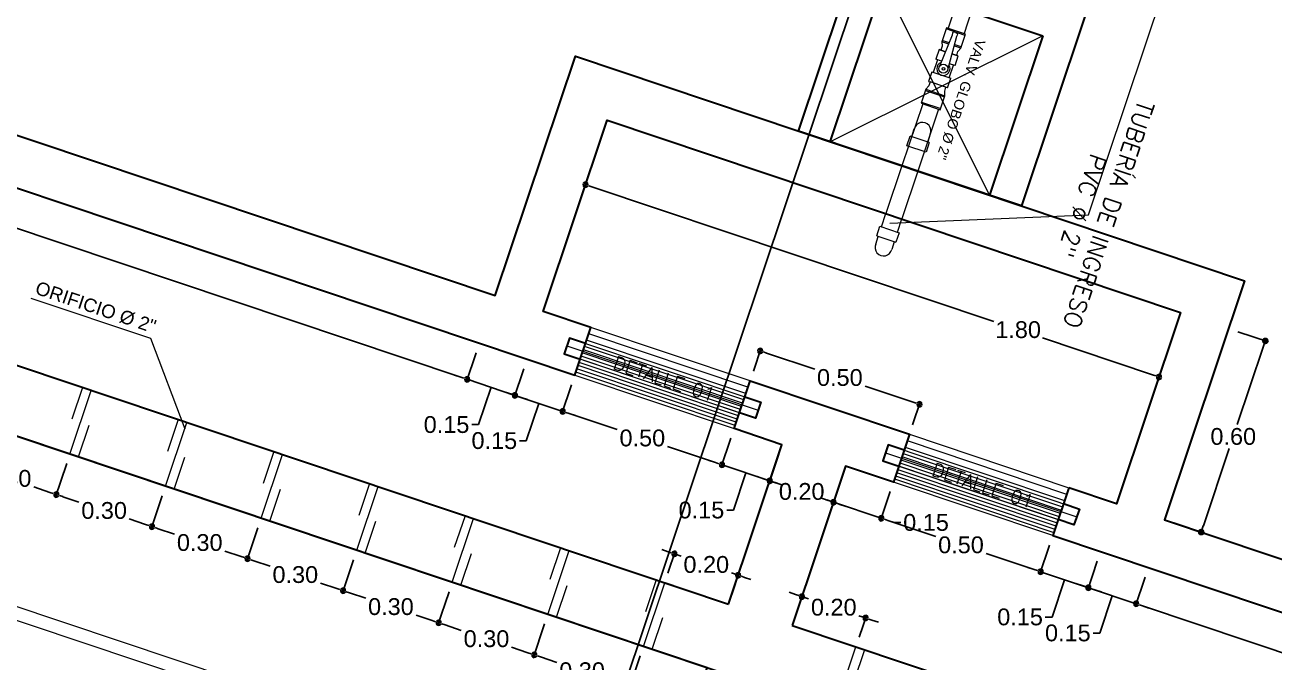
# Model space of a CAD drawing. Header units: metres. Extents: x 717911 to 838331, y 8495011 to 8501478.
# Drawn here: x 837526.895 to 837530.612, y 8496214.817 to 8496216.712 of the extents above; entities that cross this region are included whole.
import ezdxf

# ---------------------------------------------------------------- set-up
doc = ezdxf.new("R2010")
doc.units = ezdxf.units.M
for name, pattern in [('DASHDOTX2', [50.8, 25.4, -12.7, 0, -12.7]), ('DASHED2', [0.375, 0.25, -0.125]), ('HIDDEN2', [4.7625, 3.175, -1.5875])]:
    doc.linetypes.add(name, pattern=pattern)
for name, color, linetype, lineweight in [('0-CONCRETO 0.30mm', 146, 'Continuous', 30), ('0-COTAS', 7, 'Continuous', 5), ('0-LINEA1 0.00mm', 1, 'Continuous', 0), ('0-LINEA2 0.25mm', 6, 'Continuous', 25), ('0-SOMBREADO', 252, 'Continuous', 0), ('0-TAPA METAL 0.15mm', 207, 'Continuous', 5), ('0-TEXTO 0.00mm', 7, 'Continuous', 5), ('0-TEXTO-0.05mm', 7, 'Continuous', 5), ('0-TUBERIA 0.00mm', 140, 'Continuous', 0), ('0-TUBERIAS 0.13mm', 140, 'Continuous', 13), ('TEXTOS 02', 241, 'Continuous', 20)]:
    doc.layers.add(name, color=color, linetype=linetype, lineweight=lineweight)
doc.styles.add('OA-CDC', font='arial.ttf', dxfattribs={"height": 0.04})
doc.styles.get("Standard").update_dxf_attribs({"font": 'simplex.shx'})
doc.styles.add('WMF-Arial0', font='arial.ttf')
doc.dimstyles.new('ESC 1 en 100', dxfattribs={"dimtxt": 0.05, "dimasz": 0.02, "dimexe": 0.01, "dimexo": 0.03, "dimgap": 0.01, "dimtad": 0, "dimtih": 1, "dimtoh": 1, "dimzin": 0, "dimdsep": 46, "dimtxsty": 'WMF-Arial0', "dimblk": 'DOT', "dimcen": 2.5, "dimdle": 0.03, "dimclrd": 256, "dimclre": 256, "dimclrt": 256, "dimazin": 0, "dimtfac": 1, "dimtmove": 0, "dimatfit": 1, "dimldrblk": 'DOT', "dimfxl": 0.04, "dimtolj": 1, "dimtzin": 0, "dimarcsym": 0})

# ---------------------------------------------------------------- blocks, each defined once
blk = doc.blocks.new('_Dot')
at = {"color": 0, "linetype": 'ByBlock', "lineweight": -2}
blk.add_line((-0.5, 0), (-1, 0), dxfattribs=at)
at = {"color": 0, "linetype": 'ByBlock', "const_width": 0.5}
blk.add_lwpolyline([(-0.25, 0, 1), (0.25, 0, 1)], format="xyb", close=True, dxfattribs=at)
blk = doc.blocks.new('*D1325')
at = {"layer": '0-COTAS', "lineweight": -2, "transparency": 16777216}
for p, q in [((837530.5045, 8496215.7995), (837530.5952, 8496215.7691)), ((837530.5794, 8496215.7533), (837530.5023, 8496215.5234)), ((837530.4014, 8496215.2224), (837530.4785, 8496215.4523)), ((837530.3138, 8496215.2306), (837530.4045, 8496215.2002))]:
    blk.add_line(p, q, dxfattribs=at)
at = {"layer": 'Defpoints', "color": 0, "lineweight": 9, "transparency": 16777216}
for p in [(837530.4761, 8496215.8091), (837530.5858, 8496215.7723), (837530.2854, 8496215.2402)]:
    blk.add_point(p, dxfattribs=at)
at = {"layer": '0-COTAS', "lineweight": -2, "transparency": 16777216, "xscale": 0.02, "yscale": 0.02, "zscale": 0.02}
for p, rotation in [((837530.5858, 8496215.7723), 71.46552095046395), ((837530.395, 8496215.2034), 251.465520950464)]:
    blk.add_blockref('_Dot', p, dxfattribs=dict(at, rotation=rotation))
at = {"layer": '0-COTAS', "transparency": 16777216, "insert": (837530.4904, 8496215.4878), "char_height": 0.05, "attachment_point": 5, "style": 'WMF-Arial0'}
blk.add_mtext('\\A1;0.60', dxfattribs=at)
blk = doc.blocks.new('*D1326')
at = {"layer": '0-COTAS', "lineweight": -2, "transparency": 16777216}
for p, q in [((837529.3274, 8496215.3715), (837529.2977, 8496215.283)), ((837529.4696, 8496215.3238), (837529.44, 8496215.2353)), ((837529.282, 8496215.2988), (837529.263, 8496215.3052)), ((837529.3009, 8496215.2924), (837529.4431, 8496215.2448)), ((837529.4621, 8496215.2384), (837529.4811, 8496215.232)), ((837529.4811, 8496215.232), (837529.5011, 8496215.232))]:
    blk.add_line(p, q, dxfattribs=at)
at = {"layer": 'Defpoints', "color": 0, "lineweight": 9, "transparency": 16777216}
for p in [(837529.337, 8496215.3999), (837529.4792, 8496215.3523), (837529.4431, 8496215.2448)]:
    blk.add_point(p, dxfattribs=at)
at = {"layer": '0-COTAS', "lineweight": -2, "transparency": 16777216, "xscale": 0.02, "yscale": 0.02, "zscale": 0.02}
for p, rotation in [((837529.3009, 8496215.2924), 341.4655209631123), ((837529.4431, 8496215.2448), 161.4655209631122)]:
    blk.add_blockref('_Dot', p, dxfattribs=dict(at, rotation=rotation))
at = {"layer": '0-COTAS', "transparency": 16777216, "insert": (837529.5762, 8496215.232), "char_height": 0.05, "attachment_point": 5, "style": 'WMF-Arial0'}
blk.add_mtext('\\A1;0.15', dxfattribs=at)
blk = doc.blocks.new('*D1327')
at = {"layer": '0-COTAS', "lineweight": -2, "transparency": 16777216}
for p, q in [((837529.4696, 8496215.3238), (837529.44, 8496215.2353)), ((837529.4621, 8496215.2384), (837529.6053, 8496215.1904)), ((837529.8982, 8496215.0922), (837529.755, 8496215.1402)), ((837529.9437, 8496215.1649), (837529.914, 8496215.0763))]:
    blk.add_line(p, q, dxfattribs=at)
at = {"layer": 'Defpoints', "color": 0, "lineweight": 9, "transparency": 16777216}
for p in [(837529.4792, 8496215.3523), (837529.9532, 8496215.1933), (837529.9172, 8496215.0858)]:
    blk.add_point(p, dxfattribs=at)
at = {"layer": '0-COTAS', "lineweight": -2, "transparency": 16777216, "xscale": 0.02, "yscale": 0.02, "zscale": 0.02}
for p, rotation in [((837529.4431, 8496215.2448), 161.4655209631122), ((837529.9172, 8496215.0858), 341.4655209631123)]:
    blk.add_blockref('_Dot', p, dxfattribs=dict(at, rotation=rotation))
at = {"layer": '0-COTAS', "transparency": 16777216, "insert": (837529.6802, 8496215.1653), "char_height": 0.05, "attachment_point": 5, "style": 'WMF-Arial0'}
blk.add_mtext('\\A1;0.50', dxfattribs=at)
blk = doc.blocks.new('*D1328')
at = {"layer": '0-COTAS', "lineweight": -2, "transparency": 16777216}
for p, q in [((837529.9437, 8496215.1649), (837529.914, 8496215.0763)), ((837529.8982, 8496215.0922), (837529.8793, 8496215.0985)), ((837530.0859, 8496215.1172), (837530.0562, 8496215.0287)), ((837529.9172, 8496215.0858), (837530.0594, 8496215.0381)), ((837529.9172, 8496215.0858), (837530.0594, 8496215.0381)), ((837529.9883, 8496215.062), (837529.9511, 8496214.9509)), ((837530.0784, 8496215.0318), (837530.0973, 8496215.0254)), ((837529.9511, 8496214.9509), (837529.9311, 8496214.9509))]:
    blk.add_line(p, q, dxfattribs=at)
at = {"layer": 'Defpoints', "color": 0, "lineweight": 9, "transparency": 16777216}
for p in [(837529.9532, 8496215.1933), (837530.0955, 8496215.1456), (837530.0594, 8496215.0381)]:
    blk.add_point(p, dxfattribs=at)
at = {"layer": '0-COTAS', "lineweight": -2, "transparency": 16777216, "xscale": 0.02, "yscale": 0.02, "zscale": 0.02}
for p, rotation in [((837529.9172, 8496215.0858), 341.4655209631123), ((837530.0594, 8496215.0381), 161.4655209631122)]:
    blk.add_blockref('_Dot', p, dxfattribs=dict(at, rotation=rotation))
at = {"layer": '0-COTAS', "transparency": 16777216, "insert": (837529.856, 8496214.9509), "char_height": 0.05, "attachment_point": 5, "style": 'WMF-Arial0'}
blk.add_mtext('\\A1;0.15', dxfattribs=at)
blk = doc.blocks.new('*D1283')
at = {"layer": '0-COTAS', "lineweight": -2, "transparency": 16777216}
for p, q in [((837530.0859, 8496215.1172), (837530.0562, 8496215.0287)), ((837530.2281, 8496215.0695), (837530.1985, 8496214.981)), ((837530.0405, 8496215.0445), (837530.0215, 8496215.0509)), ((837530.0594, 8496215.0381), (837530.2016, 8496214.9905)), ((837530.0594, 8496215.0381), (837530.2016, 8496214.9905)), ((837530.1305, 8496215.0143), (837530.0933, 8496214.9033)), ((837530.2206, 8496214.9841), (837530.2396, 8496214.9777)), ((837530.0933, 8496214.9033), (837530.0733, 8496214.9033))]:
    blk.add_line(p, q, dxfattribs=at)
at = {"layer": 'Defpoints', "color": 0, "lineweight": 9, "transparency": 16777216}
for p in [(837530.0955, 8496215.1456), (837530.2377, 8496215.098), (837530.2016, 8496214.9905)]:
    blk.add_point(p, dxfattribs=at)
at = {"layer": '0-COTAS', "lineweight": -2, "transparency": 16777216, "xscale": 0.02, "yscale": 0.02, "zscale": 0.02}
for p, rotation in [((837530.0594, 8496215.0381), 341.4655209631123), ((837530.2016, 8496214.9905), 161.4655209631122)]:
    blk.add_blockref('_Dot', p, dxfattribs=dict(at, rotation=rotation))
at = {"layer": '0-COTAS', "transparency": 16777216, "insert": (837529.9982, 8496214.9033), "char_height": 0.05, "attachment_point": 5, "style": 'WMF-Arial0'}
blk.add_mtext('\\A1;0.15', dxfattribs=at)
blk = doc.blocks.new('*D1329')
at = {"layer": '0-COTAS', "lineweight": -2, "transparency": 16777216}
for p, q in [((837530.2281, 8496215.0695), (837530.1985, 8496214.981)), ((837530.2206, 8496214.9841), (837531.5724, 8496214.5309)), ((837533.0745, 8496214.0273), (837531.7227, 8496214.4805)), ((837533.1199, 8496214.1), (837533.0903, 8496214.0115))]:
    blk.add_line(p, q, dxfattribs=at)
at = {"layer": 'Defpoints', "color": 0, "lineweight": 9, "transparency": 16777216}
for p in [(837530.2377, 8496215.098), (837533.1295, 8496214.1284), (837533.0934, 8496214.0209)]:
    blk.add_point(p, dxfattribs=at)
at = {"layer": '0-COTAS', "lineweight": -2, "transparency": 16777216, "xscale": 0.02, "yscale": 0.02, "zscale": 0.02}
for p, rotation in [((837530.2016, 8496214.9905), 161.4655209631122), ((837533.0934, 8496214.0209), 341.4655209631123)]:
    blk.add_blockref('_Dot', p, dxfattribs=dict(at, rotation=rotation))
at = {"layer": '0-COTAS', "transparency": 16777216, "insert": (837531.6475, 8496214.5057), "char_height": 0.05, "attachment_point": 5, "style": 'WMF-Arial0'}
blk.add_mtext('\\A1;3.05', dxfattribs=at)
blk = doc.blocks.new('*D1330')
at = {"layer": '0-COTAS', "lineweight": -2, "transparency": 16777216}
for p, q in [((837529.1378, 8496215.4351), (837529.1081, 8496215.3465)), ((837529.0923, 8496215.3624), (837529.0734, 8496215.3687)), ((837529.3274, 8496215.3715), (837529.2977, 8496215.283)), ((837529.1113, 8496215.356), (837529.1312, 8496215.3493)), ((837529.3009, 8496215.2924), (837529.281, 8496215.2991)), ((837529.3199, 8496215.2861), (837529.3388, 8496215.2797))]:
    blk.add_line(p, q, dxfattribs=at)
at = {"layer": 'Defpoints', "color": 0, "lineweight": 9, "transparency": 16777216}
for p in [(837529.1473, 8496215.4635), (837529.337, 8496215.3999), (837529.1113, 8496215.356)]:
    blk.add_point(p, dxfattribs=at)
at = {"layer": '0-COTAS', "lineweight": -2, "transparency": 16777216, "xscale": 0.02, "yscale": 0.02, "zscale": 0.02}
for p, rotation in [((837529.1113, 8496215.356), 341.4655209631123), ((837529.3009, 8496215.2924), 161.4655209631122)]:
    blk.add_blockref('_Dot', p, dxfattribs=dict(at, rotation=rotation))
at = {"layer": '0-COTAS', "transparency": 16777216, "insert": (837529.2061, 8496215.3242), "char_height": 0.05, "attachment_point": 5, "style": 'WMF-Arial0'}
blk.add_mtext('\\A1;0.20', dxfattribs=at)
blk = doc.blocks.new('*D1331')
at = {"layer": '0-COTAS', "lineweight": -2, "transparency": 16777216}
for p, q in [((837528.9956, 8496215.4827), (837528.9659, 8496215.3942)), ((837529.1378, 8496215.4351), (837529.1081, 8496215.3465)), ((837528.9501, 8496215.4101), (837528.9311, 8496215.4164)), ((837529.1113, 8496215.356), (837528.9691, 8496215.4037)), ((837529.1113, 8496215.356), (837528.9691, 8496215.4037)), ((837529.0402, 8496215.3799), (837529.003, 8496215.2688)), ((837529.1303, 8496215.3497), (837529.1492, 8496215.3433)), ((837529.003, 8496215.2688), (837528.983, 8496215.2688))]:
    blk.add_line(p, q, dxfattribs=at)
at = {"layer": 'Defpoints', "color": 0, "lineweight": 9, "transparency": 16777216}
for p in [(837529.0051, 8496215.5112), (837529.1473, 8496215.4635), (837528.9691, 8496215.4037)]:
    blk.add_point(p, dxfattribs=at)
at = {"layer": '0-COTAS', "lineweight": -2, "transparency": 16777216, "xscale": 0.02, "yscale": 0.02, "zscale": 0.02}
for p, rotation in [((837528.9691, 8496215.4037), 341.4655209631123), ((837529.1113, 8496215.356), 161.4655209631122)]:
    blk.add_blockref('_Dot', p, dxfattribs=dict(at, rotation=rotation))
at = {"layer": '0-COTAS', "transparency": 16777216, "insert": (837528.9078, 8496215.2688), "char_height": 0.05, "attachment_point": 5, "style": 'WMF-Arial0'}
blk.add_mtext('\\A1;0.15', dxfattribs=at)
blk = doc.blocks.new('*D1332')
at = {"layer": '0-COTAS', "lineweight": -2, "transparency": 16777216}
for p, q in [((837528.5215, 8496215.6417), (837528.4918, 8496215.5531)), ((837528.514, 8496215.5563), (837528.6572, 8496215.5083)), ((837528.9956, 8496215.4827), (837528.9659, 8496215.3942)), ((837528.9501, 8496215.4101), (837528.8069, 8496215.4581))]:
    blk.add_line(p, q, dxfattribs=at)
at = {"layer": 'Defpoints', "color": 0, "lineweight": 9, "transparency": 16777216}
for p in [(837528.531, 8496215.6701), (837528.495, 8496215.5626), (837529.0051, 8496215.5112)]:
    blk.add_point(p, dxfattribs=at)
at = {"layer": '0-COTAS', "lineweight": -2, "transparency": 16777216, "xscale": 0.02, "yscale": 0.02, "zscale": 0.02}
for p, rotation in [((837528.495, 8496215.5626), 161.4655209631122), ((837528.9691, 8496215.4037), 341.4655209631123)]:
    blk.add_blockref('_Dot', p, dxfattribs=dict(at, rotation=rotation))
at = {"layer": '0-COTAS', "transparency": 16777216, "insert": (837528.732, 8496215.4832), "char_height": 0.05, "attachment_point": 5, "style": 'WMF-Arial0'}
blk.add_mtext('\\A1;0.50', dxfattribs=at)
blk = doc.blocks.new('*D1333')
at = {"layer": '0-COTAS', "lineweight": -2, "transparency": 16777216}
for p, q in [((837528.3793, 8496215.6894), (837528.3496, 8496215.6008)), ((837528.3338, 8496215.6167), (837528.3149, 8496215.623)), ((837528.5215, 8496215.6417), (837528.4918, 8496215.5531)), ((837528.495, 8496215.5626), (837528.3528, 8496215.6103)), ((837528.495, 8496215.5626), (837528.3528, 8496215.6103)), ((837528.4239, 8496215.5865), (837528.3867, 8496215.4754)), ((837528.514, 8496215.5563), (837528.5329, 8496215.5499)), ((837528.3867, 8496215.4754), (837528.3667, 8496215.4754))]:
    blk.add_line(p, q, dxfattribs=at)
at = {"layer": 'Defpoints', "color": 0, "lineweight": 9, "transparency": 16777216}
for p in [(837528.3888, 8496215.7178), (837528.531, 8496215.6701), (837528.3528, 8496215.6103)]:
    blk.add_point(p, dxfattribs=at)
at = {"layer": '0-COTAS', "lineweight": -2, "transparency": 16777216, "xscale": 0.02, "yscale": 0.02, "zscale": 0.02}
for p, rotation in [((837528.3528, 8496215.6103), 341.4655209631123), ((837528.495, 8496215.5626), 161.4655209631122)]:
    blk.add_blockref('_Dot', p, dxfattribs=dict(at, rotation=rotation))
at = {"layer": '0-COTAS', "transparency": 16777216, "insert": (837528.2915, 8496215.4754), "char_height": 0.05, "attachment_point": 5, "style": 'WMF-Arial0'}
blk.add_mtext('\\A1;0.15', dxfattribs=at)
blk = doc.blocks.new('*D1284')
at = {"layer": '0-COTAS', "lineweight": -2, "transparency": 16777216}
for p, q in [((837528.2371, 8496215.737), (837528.2074, 8496215.6485)), ((837528.1916, 8496215.6644), (837528.1726, 8496215.6707)), ((837528.3528, 8496215.6103), (837528.2106, 8496215.658)), ((837528.3528, 8496215.6103), (837528.2106, 8496215.658)), ((837528.3793, 8496215.6894), (837528.3496, 8496215.6008)), ((837528.2817, 8496215.6342), (837528.2444, 8496215.5231)), ((837528.3717, 8496215.604), (837528.3907, 8496215.5976)), ((837528.2444, 8496215.5231), (837528.2244, 8496215.5231))]:
    blk.add_line(p, q, dxfattribs=at)
at = {"layer": 'Defpoints', "color": 0, "lineweight": 9, "transparency": 16777216}
for p in [(837528.2466, 8496215.7655), (837528.3888, 8496215.7178), (837528.2106, 8496215.658)]:
    blk.add_point(p, dxfattribs=at)
at = {"layer": '0-COTAS', "lineweight": -2, "transparency": 16777216, "xscale": 0.02, "yscale": 0.02, "zscale": 0.02}
for p, rotation in [((837528.2106, 8496215.658), 341.4655209631123), ((837528.3528, 8496215.6103), 161.4655209631122)]:
    blk.add_blockref('_Dot', p, dxfattribs=dict(at, rotation=rotation))
at = {"layer": '0-COTAS', "transparency": 16777216, "insert": (837528.1493, 8496215.5231), "char_height": 0.05, "attachment_point": 5, "style": 'WMF-Arial0'}
blk.add_mtext('\\A1;0.15', dxfattribs=at)
blk = doc.blocks.new('*D1334')
at = {"layer": '0-COTAS', "lineweight": -2, "transparency": 16777216}
for p, q in [((837525.3453, 8496216.7066), (837525.3156, 8496216.618)), ((837525.3377, 8496216.6212), (837526.6896, 8496216.1679)), ((837528.1916, 8496215.6644), (837526.8398, 8496216.1176)), ((837528.2371, 8496215.737), (837528.2074, 8496215.6485))]:
    blk.add_line(p, q, dxfattribs=at)
at = {"layer": 'Defpoints', "color": 0, "lineweight": 9, "transparency": 16777216}
for p in [(837525.3548, 8496216.735), (837525.3188, 8496216.6275), (837528.2466, 8496215.7655)]:
    blk.add_point(p, dxfattribs=at)
at = {"layer": '0-COTAS', "lineweight": -2, "transparency": 16777216, "xscale": 0.02, "yscale": 0.02, "zscale": 0.02}
for p, rotation in [((837525.3188, 8496216.6275), 161.4655209631122), ((837528.2106, 8496215.658), 341.4655209631123)]:
    blk.add_blockref('_Dot', p, dxfattribs=dict(at, rotation=rotation))
at = {"layer": '0-COTAS', "transparency": 16777216, "insert": (837526.7647, 8496216.1428), "char_height": 0.05, "attachment_point": 5, "style": 'WMF-Arial0'}
blk.add_mtext('\\A1;3.05', dxfattribs=at)
blk = doc.blocks.new('*D1335')
at = {"layer": '0-COTAS', "lineweight": -2, "transparency": 16777216}
for p, q in [((837529.0623, 8496215.6819), (837529.0858, 8496215.752)), ((837529.1016, 8496215.7362), (837529.2448, 8496215.6882)), ((837529.5378, 8496215.59), (837529.3946, 8496215.638)), ((837529.5364, 8496215.5229), (837529.5599, 8496215.5931))]:
    blk.add_line(p, q, dxfattribs=at)
at = {"layer": 'Defpoints', "color": 0, "lineweight": 9, "transparency": 16777216}
for p in [(837529.0827, 8496215.7425), (837529.0528, 8496215.6534), (837529.5269, 8496215.4945)]:
    blk.add_point(p, dxfattribs=at)
at = {"layer": '0-COTAS', "lineweight": -2, "transparency": 16777216, "xscale": 0.02, "yscale": 0.02, "zscale": 0.02}
for p, rotation in [((837529.0827, 8496215.7425), 161.4655209631122), ((837529.5567, 8496215.5836), 341.4655209631123)]:
    blk.add_blockref('_Dot', p, dxfattribs=dict(at, rotation=rotation))
at = {"layer": '0-COTAS', "transparency": 16777216, "insert": (837529.3197, 8496215.6631), "char_height": 0.05, "attachment_point": 5, "style": 'WMF-Arial0'}
blk.add_mtext('\\A1;0.50', dxfattribs=at)
blk = doc.blocks.new('*D1336')
at = {"layer": '0-COTAS', "lineweight": -2, "transparency": 16777216}
for p, q in [((837528.6177, 8496216.4005), (837528.5597, 8496216.2276)), ((837528.5819, 8496216.2307), (837529.7777, 8496215.8298)), ((837530.3243, 8496215.8283), (837530.2664, 8496215.6554)), ((837530.2506, 8496215.6712), (837529.9227, 8496215.7811))]:
    blk.add_line(p, q, dxfattribs=at)
at = {"layer": 'Defpoints', "color": 0, "lineweight": 9, "transparency": 16777216}
for p in [(837528.6272, 8496216.4289), (837528.5629, 8496216.2371), (837530.3339, 8496215.8567)]:
    blk.add_point(p, dxfattribs=at)
at = {"layer": '0-COTAS', "lineweight": -2, "transparency": 16777216, "xscale": 0.02, "yscale": 0.02, "zscale": 0.02}
for p, rotation in [((837528.5629, 8496216.2371), 161.4655209631122), ((837530.2695, 8496215.6649), 341.4655209631123)]:
    blk.add_blockref('_Dot', p, dxfattribs=dict(at, rotation=rotation))
at = {"layer": '0-COTAS', "transparency": 16777216, "insert": (837529.8502, 8496215.8055), "char_height": 0.05, "attachment_point": 5, "style": 'WMF-Arial0'}
blk.add_mtext('\\A1;1.80', dxfattribs=at)
blk = doc.blocks.new('*D1292')
at = {"layer": '0-COTAS', "lineweight": -2, "transparency": 16777216}
for p, q in [((837529.1878, 8496215.018), (837529.1688, 8496215.0244)), ((837529.1876, 8496214.9543), (837529.21, 8496215.0211)), ((837529.2068, 8496215.0116), (837529.2267, 8496215.0049)), ((837529.3964, 8496214.9481), (837529.3764, 8496214.9548)), ((837529.3772, 8496214.8907), (837529.3996, 8496214.9575)), ((837529.4154, 8496214.9417), (837529.4343, 8496214.9353))]:
    blk.add_line(p, q, dxfattribs=at)
at = {"layer": 'Defpoints', "color": 0, "lineweight": 9, "transparency": 16777216}
for p in [(837529.2068, 8496215.0116), (837529.178, 8496214.9259), (837529.3676, 8496214.8623)]:
    blk.add_point(p, dxfattribs=at)
at = {"layer": '0-COTAS', "lineweight": -2, "transparency": 16777216, "xscale": 0.02, "yscale": 0.02, "zscale": 0.02}
for p, rotation in [((837529.2068, 8496215.0116), 341.4655209631123), ((837529.3964, 8496214.9481), 161.4655209631122)]:
    blk.add_blockref('_Dot', p, dxfattribs=dict(at, rotation=rotation))
at = {"layer": '0-COTAS', "transparency": 16777216, "insert": (837529.3016, 8496214.9798), "char_height": 0.05, "attachment_point": 5, "style": 'WMF-Arial0'}
blk.add_mtext('\\A1;0.20', dxfattribs=at)
blk = doc.blocks.new('*D1293')
at = {"layer": '0-COTAS', "lineweight": -2, "transparency": 16777216}
for p, q in [((837528.8086, 8496215.1451), (837528.7896, 8496215.1515)), ((837528.8083, 8496215.0815), (837528.8307, 8496215.1483)), ((837528.8275, 8496215.1388), (837528.8475, 8496215.1321)), ((837529.0171, 8496215.0752), (837528.9972, 8496215.0819)), ((837528.9979, 8496215.0179), (837529.0203, 8496215.0847)), ((837529.0361, 8496215.0689), (837529.0551, 8496215.0625))]:
    blk.add_line(p, q, dxfattribs=at)
at = {"layer": 'Defpoints', "color": 0, "lineweight": 9, "transparency": 16777216}
for p in [(837528.8275, 8496215.1388), (837528.7988, 8496215.053), (837528.9884, 8496214.9894)]:
    blk.add_point(p, dxfattribs=at)
at = {"layer": '0-COTAS', "lineweight": -2, "transparency": 16777216, "xscale": 0.02, "yscale": 0.02, "zscale": 0.02}
for p, rotation in [((837528.8275, 8496215.1388), 341.4655209631123), ((837529.0171, 8496215.0752), 161.4655209631122)]:
    blk.add_blockref('_Dot', p, dxfattribs=dict(at, rotation=rotation))
at = {"layer": '0-COTAS', "transparency": 16777216, "insert": (837528.9223, 8496215.107), "char_height": 0.05, "attachment_point": 5, "style": 'WMF-Arial0'}
blk.add_mtext('\\A1;0.20', dxfattribs=at)
blk = doc.blocks.new('*D1312')
at = {"layer": '0-COTAS', "lineweight": -2, "transparency": 16777216}
for p, q in [((837528.4412, 8496214.9303), (837528.4072, 8496214.829)), ((837528.4294, 8496214.8321), (837528.4778, 8496214.8159)), ((837528.7257, 8496214.835), (837528.6917, 8496214.7336)), ((837528.6759, 8496214.7495), (837528.6275, 8496214.7657))]:
    blk.add_line(p, q, dxfattribs=at)
at = {"layer": 'Defpoints', "color": 0, "lineweight": 9, "transparency": 16777216}
for p in [(837528.4507, 8496214.9588), (837528.4104, 8496214.8385), (837528.7352, 8496214.8634)]:
    blk.add_point(p, dxfattribs=at)
at = {"layer": '0-COTAS', "lineweight": -2, "transparency": 16777216, "xscale": 0.02, "yscale": 0.02, "zscale": 0.02}
for p, rotation in [((837528.4104, 8496214.8385), 161.4655209631122), ((837528.6949, 8496214.7431), 341.4655209631123)]:
    blk.add_blockref('_Dot', p, dxfattribs=dict(at, rotation=rotation))
at = {"layer": '0-COTAS', "transparency": 16777216, "insert": (837528.5526, 8496214.7908), "char_height": 0.05, "attachment_point": 5, "style": 'WMF-Arial0'}
blk.add_mtext('\\A1;0.30', dxfattribs=at)
blk = doc.blocks.new('*D1313')
at = {"layer": '0-COTAS', "lineweight": -2, "transparency": 16777216}
for p, q in [((837528.1568, 8496215.0257), (837528.1228, 8496214.9243)), ((837528.1449, 8496214.9275), (837528.1933, 8496214.9112)), ((837528.4412, 8496214.9303), (837528.4072, 8496214.829)), ((837528.3915, 8496214.8448), (837528.3431, 8496214.8611))]:
    blk.add_line(p, q, dxfattribs=at)
at = {"layer": 'Defpoints', "color": 0, "lineweight": 9, "transparency": 16777216}
for p in [(837528.1663, 8496215.0541), (837528.4507, 8496214.9588), (837528.126, 8496214.9338)]:
    blk.add_point(p, dxfattribs=at)
at = {"layer": '0-COTAS', "lineweight": -2, "transparency": 16777216, "xscale": 0.02, "yscale": 0.02, "zscale": 0.02}
for p, rotation in [((837528.126, 8496214.9338), 161.4655209631122), ((837528.4104, 8496214.8385), 341.4655209631123)]:
    blk.add_blockref('_Dot', p, dxfattribs=dict(at, rotation=rotation))
at = {"layer": '0-COTAS', "transparency": 16777216, "insert": (837528.2682, 8496214.8861), "char_height": 0.05, "attachment_point": 5, "style": 'WMF-Arial0'}
blk.add_mtext('\\A1;0.30', dxfattribs=at)
blk = doc.blocks.new('*D1314')
at = {"layer": '0-COTAS', "lineweight": -2, "transparency": 16777216}
for p, q in [((837527.8723, 8496215.121), (837527.8384, 8496215.0197)), ((837528.1568, 8496215.0257), (837528.1228, 8496214.9243)), ((837527.8605, 8496215.0228), (837527.9089, 8496215.0066)), ((837528.107, 8496214.9402), (837528.0586, 8496214.9564))]:
    blk.add_line(p, q, dxfattribs=at)
at = {"layer": 'Defpoints', "color": 0, "lineweight": 9, "transparency": 16777216}
for p in [(837527.8819, 8496215.1495), (837527.8415, 8496215.0292), (837528.1663, 8496215.0541)]:
    blk.add_point(p, dxfattribs=at)
at = {"layer": '0-COTAS', "lineweight": -2, "transparency": 16777216, "xscale": 0.02, "yscale": 0.02, "zscale": 0.02}
for p, rotation in [((837527.8415, 8496215.0292), 161.4655209631122), ((837528.126, 8496214.9338), 341.4655209631123)]:
    blk.add_blockref('_Dot', p, dxfattribs=dict(at, rotation=rotation))
at = {"layer": '0-COTAS', "transparency": 16777216, "insert": (837527.9838, 8496214.9815), "char_height": 0.05, "attachment_point": 5, "style": 'WMF-Arial0'}
blk.add_mtext('\\A1;0.30', dxfattribs=at)
blk = doc.blocks.new('*D1315')
at = {"layer": '0-COTAS', "lineweight": -2, "transparency": 16777216}
for p, q in [((837527.5879, 8496215.2164), (837527.5539, 8496215.1151)), ((837527.5761, 8496215.1182), (837527.6245, 8496215.102)), ((837527.8723, 8496215.121), (837527.8384, 8496215.0197)), ((837527.8226, 8496215.0355), (837527.7742, 8496215.0518))]:
    blk.add_line(p, q, dxfattribs=at)
at = {"layer": 'Defpoints', "color": 0, "lineweight": 9, "transparency": 16777216}
for p in [(837527.5974, 8496215.2448), (837527.8819, 8496215.1495), (837527.5571, 8496215.1246)]:
    blk.add_point(p, dxfattribs=at)
at = {"layer": '0-COTAS', "lineweight": -2, "transparency": 16777216, "xscale": 0.02, "yscale": 0.02, "zscale": 0.02}
for p, rotation in [((837527.5571, 8496215.1246), 161.4655209631122), ((837527.8415, 8496215.0292), 341.4655209631123)]:
    blk.add_blockref('_Dot', p, dxfattribs=dict(at, rotation=rotation))
at = {"layer": '0-COTAS', "transparency": 16777216, "insert": (837527.6993, 8496215.0769), "char_height": 0.05, "attachment_point": 5, "style": 'WMF-Arial0'}
blk.add_mtext('\\A1;0.30', dxfattribs=at)
blk = doc.blocks.new('*D1316')
at = {"layer": '0-COTAS', "lineweight": -2, "transparency": 16777216}
for p, q in [((837527.3035, 8496215.3118), (837527.2695, 8496215.2104)), ((837527.2916, 8496215.2136), (837527.34, 8496215.1973)), ((837527.5879, 8496215.2164), (837527.5539, 8496215.1151)), ((837527.5381, 8496215.1309), (837527.4897, 8496215.1471))]:
    blk.add_line(p, q, dxfattribs=at)
at = {"layer": 'Defpoints', "color": 0, "lineweight": 9, "transparency": 16777216}
for p in [(837527.313, 8496215.3402), (837527.2727, 8496215.2199), (837527.5974, 8496215.2448)]:
    blk.add_point(p, dxfattribs=at)
at = {"layer": '0-COTAS', "lineweight": -2, "transparency": 16777216, "xscale": 0.02, "yscale": 0.02, "zscale": 0.02}
for p, rotation in [((837527.2727, 8496215.2199), 161.4655209631122), ((837527.5571, 8496215.1246), 341.4655209631123)]:
    blk.add_blockref('_Dot', p, dxfattribs=dict(at, rotation=rotation))
at = {"layer": '0-COTAS', "transparency": 16777216, "insert": (837527.4149, 8496215.1722), "char_height": 0.05, "attachment_point": 5, "style": 'WMF-Arial0'}
blk.add_mtext('\\A1;0.30', dxfattribs=at)
blk = doc.blocks.new('*D1317')
at = {"layer": '0-COTAS', "lineweight": -2, "transparency": 16777216}
for p, q in [((837527.019, 8496215.4071), (837526.985, 8496215.3058)), ((837527.0072, 8496215.3089), (837527.0556, 8496215.2927)), ((837527.3035, 8496215.3118), (837527.2695, 8496215.2104)), ((837527.2537, 8496215.2263), (837527.2053, 8496215.2425))]:
    blk.add_line(p, q, dxfattribs=at)
at = {"layer": 'Defpoints', "color": 0, "lineweight": 9, "transparency": 16777216}
for p in [(837527.0286, 8496215.4356), (837527.313, 8496215.3402), (837526.9882, 8496215.3153)]:
    blk.add_point(p, dxfattribs=at)
at = {"layer": '0-COTAS', "lineweight": -2, "transparency": 16777216, "xscale": 0.02, "yscale": 0.02, "zscale": 0.02}
for p, rotation in [((837526.9882, 8496215.3153), 161.4655209631122), ((837527.2727, 8496215.2199), 341.4655209631123)]:
    blk.add_blockref('_Dot', p, dxfattribs=dict(at, rotation=rotation))
at = {"layer": '0-COTAS', "transparency": 16777216, "insert": (837527.1304, 8496215.2676), "char_height": 0.05, "attachment_point": 5, "style": 'WMF-Arial0'}
blk.add_mtext('\\A1;0.30', dxfattribs=at)
blk = doc.blocks.new('*D1318')
at = {"layer": '0-COTAS', "lineweight": -2, "transparency": 16777216}
for p, q in [((837526.7346, 8496215.5025), (837526.7006, 8496215.4012)), ((837526.7227, 8496215.4043), (837526.7711, 8496215.3881)), ((837527.019, 8496215.4071), (837526.985, 8496215.3058)), ((837526.9693, 8496215.3216), (837526.9209, 8496215.3379))]:
    blk.add_line(p, q, dxfattribs=at)
at = {"layer": 'Defpoints', "color": 0, "lineweight": 9, "transparency": 16777216}
for p in [(837526.7441, 8496215.5309), (837527.0286, 8496215.4356), (837526.7038, 8496215.4106)]:
    blk.add_point(p, dxfattribs=at)
at = {"layer": '0-COTAS', "lineweight": -2, "transparency": 16777216, "xscale": 0.02, "yscale": 0.02, "zscale": 0.02}
for p, rotation in [((837526.7038, 8496215.4106), 161.4655209631122), ((837526.9882, 8496215.3153), 341.4655209631123)]:
    blk.add_blockref('_Dot', p, dxfattribs=dict(at, rotation=rotation))
at = {"layer": '0-COTAS', "transparency": 16777216, "insert": (837526.846, 8496215.363), "char_height": 0.05, "attachment_point": 5, "style": 'WMF-Arial0'}
blk.add_mtext('\\A1;0.30', dxfattribs=at)

msp = doc.modelspace()

# ---------------------------------------------------------------- linework, layer by layer
at = {"layer": '0-CONCRETO 0.30mm', "lineweight": 5}
for p, q in [((837529.0401, 8496215.6155), (837528.566, 8496215.7744)), ((837529.0464, 8496215.6345), (837528.5724, 8496215.7934)), ((837529.0274, 8496215.5776), (837528.5533, 8496215.7365)), ((837529.0305, 8496215.587), (837528.5565, 8496215.746)), ((837529.0337, 8496215.5965), (837528.5597, 8496215.7555)), ((837529.0146, 8496215.5396), (837528.5406, 8496215.6986)), ((837529.0178, 8496215.5491), (837528.5438, 8496215.7081)), ((837529.021, 8496215.5586), (837528.5469, 8496215.7175)), ((837529.0242, 8496215.5681), (837528.5501, 8496215.727)), ((837529.0083, 8496215.5207), (837528.5342, 8496215.6796)), ((837529.0115, 8496215.5302), (837528.5374, 8496215.6891)), ((837529.5205, 8496215.4755), (837529.9946, 8496215.3166)), ((837529.5078, 8496215.4376), (837529.9819, 8496215.2786)), ((837529.5141, 8496215.4566), (837529.9882, 8496215.2976)), ((837529.4951, 8496215.3997), (837529.9691, 8496215.2407)), ((837529.4982, 8496215.4091), (837529.9723, 8496215.2502)), ((837529.5014, 8496215.4186), (837529.9755, 8496215.2597)), ((837529.5046, 8496215.4281), (837529.9787, 8496215.2692)), ((837529.4824, 8496215.3617), (837529.9564, 8496215.2028)), ((837529.4855, 8496215.3712), (837529.9596, 8496215.2123)), ((837529.4887, 8496215.3807), (837529.9628, 8496215.2218)), ((837529.4919, 8496215.3902), (837529.966, 8496215.2312))]:
    msp.add_line(p, q, dxfattribs=at)
at = {"layer": '0-CONCRETO 0.30mm'}
for points in [[(837530.0508, 8496216.7427), (837529.8601, 8496216.1738), (837529.1964, 8496216.3963), (837529.3871, 8496216.9652)], [(837529.9242, 8496216.6796), (837529.7653, 8496216.2056), (837529.2912, 8496216.3645), (837529.4501, 8496216.8386)], [(837523.5429, 8496211.3307), (837527.3354, 8496210.0592), (837528.9248, 8496214.7998), (837525.1323, 8496216.0713)]]:
    msp.add_lwpolyline(points, close=True, dxfattribs=at)
for points in [[(837526.5608, 8496210.1079), (837523.2897, 8496211.2046), (837525.0062, 8496216.3245), (837525.2129, 8496216.9408), (837528.2943, 8496215.9077), (837528.5327, 8496216.6188), (837530.5238, 8496215.9513), (837530.2854, 8496215.2402), (837533.3668, 8496214.2071), (837533.1602, 8496213.5908), (837531.4436, 8496208.4709), (837528.1726, 8496209.5675)], [(837525.3548, 8496216.735), (837528.531, 8496215.6701), (837528.5787, 8496215.8124)], [(837528.5787, 8496215.8124), (837528.4365, 8496215.86), (837528.6272, 8496216.4289), (837530.3339, 8496215.8567), (837530.1431, 8496215.2879), (837530.0009, 8496215.3355)], [(837525.1959, 8496216.2609), (837528.9884, 8496214.9894)], [(837524.9427, 8496216.1349), (837533.0966, 8496213.4012)], [(837528.5628, 8496215.7649), (837528.5154, 8496215.7808), (837528.4995, 8496215.7334), (837528.5469, 8496215.7175)], [(837528.9884, 8496214.9894), (837529.1473, 8496215.4635), (837529.0051, 8496215.5112), (837529.0528, 8496215.6534), (837529.5269, 8496215.4945), (837529.4792, 8496215.3523), (837529.337, 8496215.3999), (837529.178, 8496214.9259)], [(837529.0369, 8496215.606), (837529.0843, 8496215.5901), (837529.0684, 8496215.5427), (837529.021, 8496215.5586)], [(837529.511, 8496215.4471), (837529.4636, 8496215.463), (837529.4477, 8496215.4156), (837529.4951, 8496215.3997)], [(837530.0009, 8496215.3355), (837529.9532, 8496215.1933), (837533.1295, 8496214.1284)], [(837529.985, 8496215.2881), (837530.0324, 8496215.2722), (837530.0165, 8496215.2248), (837529.9691, 8496215.2407)], [(837529.178, 8496214.9259), (837532.9705, 8496213.6544)]]:
    msp.add_lwpolyline(points, dxfattribs=at)
at = {"layer": '0-CONCRETO 0.30mm', "lineweight": 5}
for points in [[(837528.5787, 8496215.8124), (837528.531, 8496215.6701), (837529.0051, 8496215.5112), (837529.0528, 8496215.6534)], [(837530.0009, 8496215.3355), (837529.9532, 8496215.1933), (837529.4792, 8496215.3523), (837529.5269, 8496215.4945)]]:
    msp.add_lwpolyline(points, close=True, dxfattribs=at)
at = {"layer": '0-LINEA1 0.00mm'}
for points in [[(837529.4684, 8496216.1227), (837530.0594, 8496216.1471), (837530.2828, 8496216.8133)], [(837526.9122, 8496215.8997), (837527.2688, 8496215.7802), (837527.3709, 8496215.5106)]]:
    msp.add_lwpolyline(points, dxfattribs=at)
at = {"layer": '0-LINEA2 0.25mm', "linetype": 'DASHDOTX2', "ltscale": 0.3}
msp.add_lwpolyline([(837529.6096, 8496217.5234), (837526.3832, 8496207.8999)], dxfattribs=at)
at = {"layer": '0-SOMBREADO', "color": 253, "linetype": 'HIDDEN2', "ltscale": 0.25}
for points in [[(837527.0286, 8496215.4356), (837527.0921, 8496215.6252)], [(837527.313, 8496215.3402), (837527.3766, 8496215.5298)], [(837527.5974, 8496215.2448), (837527.661, 8496215.4345)], [(837527.8819, 8496215.1495), (837527.9454, 8496215.3391)], [(837528.1663, 8496215.0541), (837528.2299, 8496215.2437)], [(837528.4507, 8496214.9588), (837528.5143, 8496215.1484)], [(837528.7352, 8496214.8634), (837528.7988, 8496215.053)], [(837529.3041, 8496214.6727), (837529.3676, 8496214.8623)]]:
    msp.add_lwpolyline(points, dxfattribs=at)
at = {"layer": '0-TAPA METAL 0.15mm'}
msp.add_lwpolyline([(837529.9242, 8496216.6796), (837529.2912, 8496216.3645), (837529.7653, 8496216.2056), (837529.4501, 8496216.8386)], dxfattribs=at)
for points in [[(837529.0843, 8496215.5901), (837529.0684, 8496215.5427), (837528.4995, 8496215.7334), (837528.5154, 8496215.7808)], [(837530.0324, 8496215.2722), (837530.0165, 8496215.2248), (837529.4477, 8496215.4156), (837529.4636, 8496215.463)]]:
    msp.add_lwpolyline(points, close=True, dxfattribs=at)
at = {"layer": '0-TAPA METAL 0.15mm', "linetype": 'HIDDEN2', "ltscale": 0.25}
for points in [[(837528.5075, 8496215.7571), (837529.0764, 8496215.5664)], [(837529.4556, 8496215.4393), (837530.0245, 8496215.2485)]]:
    msp.add_lwpolyline(points, dxfattribs=at)
at = {"layer": '0-TUBERIA 0.00mm'}
for p, q in [((837529.5337, 8496216.3801), (837529.5413, 8496216.4026)), ((837529.5193, 8496216.353), (837529.5289, 8496216.3817)), ((837529.5859, 8496216.3626), (837529.5289, 8496216.3817)), ((837529.5859, 8496216.3626), (837529.5763, 8496216.3339)), ((837529.5887, 8496216.3868), (837529.5811, 8496216.3642)), ((837529.5763, 8496216.3339), (837529.5193, 8496216.353)), ((837529.5763, 8496216.3339), (837529.5715, 8496216.3355)), ((837529.4437, 8496216.1116), (837529.4568, 8496216.1508)), ((837529.4293, 8496216.0846), (837529.4389, 8496216.1132)), ((837529.4389, 8496216.1132), (837529.4437, 8496216.1116)), ((837529.4389, 8496216.1132), (837529.4959, 8496216.0941)), ((837529.4911, 8496216.0957), (837529.5043, 8496216.1349)), ((837529.4266, 8496216.0604), (837529.4341, 8496216.083)), ((837529.4293, 8496216.0846), (837529.4863, 8496216.0655)), ((837529.4815, 8496216.0671), (837529.474, 8496216.0445)), ((837529.4959, 8496216.0941), (837529.4863, 8496216.0655))]:
    msp.add_line(p, q, dxfattribs=at)
at = {"layer": '0-TUBERIA 0.00mm', "linetype": 'HIDDEN2', "ltscale": 0.25}
for p, q in [((837529.5045, 8496216.293), (837529.4568, 8496216.1508)), ((837529.5519, 8496216.2771), (837529.5043, 8496216.1349))]:
    msp.add_line(p, q, dxfattribs=at)
at = {"layer": '0-TUBERIA 0.00mm', "linetype": 'DASHED2', "ltscale": 0.1}
for points in [[(837527.0665, 8496215.6338), (837527.003, 8496215.4442), (837527.0542, 8496215.427), (837527.1177, 8496215.6166)], [(837527.351, 8496215.5384), (837527.2874, 8496215.3488), (837527.3386, 8496215.3316), (837527.4022, 8496215.5213)], [(837527.6354, 8496215.4431), (837527.5718, 8496215.2534), (837527.623, 8496215.2363), (837527.6866, 8496215.4259)], [(837527.9198, 8496215.3477), (837527.8563, 8496215.1581), (837527.9075, 8496215.1409), (837527.971, 8496215.3305)], [(837528.2043, 8496215.2523), (837528.1407, 8496215.0627), (837528.1919, 8496215.0455), (837528.2555, 8496215.2352)], [(837528.4887, 8496215.157), (837528.4252, 8496214.9673), (837528.4763, 8496214.9502), (837528.5399, 8496215.1398)], [(837528.7732, 8496215.0616), (837528.7096, 8496214.872), (837528.7608, 8496214.8548), (837528.8244, 8496215.0444)], [(837529.3932, 8496214.8537), (837529.3297, 8496214.6641), (837529.2785, 8496214.6813), (837529.342, 8496214.8709)]]:
    msp.add_lwpolyline(points, close=True, dxfattribs=at)
at = {"layer": '0-TUBERIA 0.00mm'}
for centre, start, end in [((837529.5658, 8496216.3971), 335.6827, 167.2484), ((837529.4495, 8496216.0501), 155.6827, 347.2484)]:
    msp.add_arc(centre, 0.0251, start, end, dxfattribs=at)
at = {"layer": '0-TUBERIAS 0.13mm', "lineweight": 18, "ltscale": 0.6}
for p, q in [((837529.6635, 8496216.7671), (837529.6418, 8496216.7024)), ((837529.7109, 8496216.7512), (837529.6892, 8496216.6865)), ((837529.637, 8496216.704), (837529.6229, 8496216.6621)), ((837529.6927, 8496216.6811), (837529.6357, 8496216.7002)), ((837529.694, 8496216.6849), (837529.637, 8496216.704)), ((837529.6544, 8496216.6815), (837529.6151, 8496216.5862)), ((837529.6229, 8496216.6621), (837529.6238, 8496216.6489)), ((837529.6436, 8496216.6552), (837529.6229, 8496216.6621)), ((837529.6451, 8496216.6589), (837529.6242, 8496216.6658)), ((837529.6665, 8496216.6774), (837529.6404, 8496216.5777)), ((837529.6554, 8496216.6885), (837529.6544, 8496216.6815)), ((837529.6638, 8496216.6896), (837529.6595, 8496216.691)), ((837529.6638, 8496216.6896), (837529.6682, 8496216.6881)), ((837529.6699, 8496216.6836), (837529.6665, 8496216.6774)), ((837529.6799, 8496216.643), (837529.694, 8496216.6849)), ((837529.6152, 8496216.6389), (837529.6055, 8496216.6102)), ((837529.6152, 8496216.6389), (837529.62, 8496216.6373)), ((837529.6342, 8496216.6325), (837529.6152, 8496216.6389)), ((837529.6238, 8496216.6489), (837529.62, 8496216.6373)), ((837529.62, 8496216.6373), (837529.6342, 8496216.6325)), ((837529.6722, 8496216.6198), (837529.6531, 8496216.6262)), ((837529.6531, 8496216.6262), (837529.6674, 8496216.6214)), ((837529.6799, 8496216.643), (837529.6593, 8496216.6499)), ((837529.6812, 8496216.6467), (837529.6603, 8496216.6537)), ((837529.6674, 8496216.6214), (837529.6713, 8496216.633)), ((837529.6799, 8496216.643), (837529.6713, 8496216.633)), ((837529.6103, 8496216.6086), (837529.5978, 8496216.5711)), ((837529.6227, 8496216.6045), (837529.6055, 8496216.6102)), ((837529.6452, 8496216.5552), (837529.6578, 8496216.5927)), ((837529.6626, 8496216.5911), (837529.6454, 8496216.5969)), ((837529.6626, 8496216.5911), (837529.6722, 8496216.6198)), ((837529.593, 8496216.5727), (837529.5834, 8496216.5441)), ((837529.593, 8496216.5727), (837529.65, 8496216.5536)), ((837529.6404, 8496216.525), (837529.65, 8496216.5536)), ((837529.5756, 8496216.5209), (837529.5615, 8496216.479)), ((837529.5743, 8496216.5171), (837529.6313, 8496216.498)), ((837529.5756, 8496216.5209), (837529.5843, 8496216.5309)), ((837529.5756, 8496216.5209), (837529.6326, 8496216.5017)), ((837529.5834, 8496216.5441), (837529.5882, 8496216.5425)), ((837529.5882, 8496216.5425), (837529.5843, 8496216.5309)), ((837529.6404, 8496216.525), (837529.5882, 8496216.5425)), ((837529.6356, 8496216.5266), (837529.5882, 8496216.5425)), ((837529.6317, 8496216.515), (837529.6356, 8496216.5266)), ((837529.6326, 8496216.5017), (837529.6317, 8496216.515)), ((837529.5663, 8496216.4774), (837529.5045, 8496216.293)), ((837529.5615, 8496216.479), (837529.6185, 8496216.4599)), ((837529.5628, 8496216.4827), (837529.6198, 8496216.4636)), ((837529.6185, 8496216.4599), (837529.6326, 8496216.5017)), ((837529.6137, 8496216.4615), (837529.5519, 8496216.2771))]:
    msp.add_line(p, q, dxfattribs=at)
at = {"layer": '0-TUBERIAS 0.13mm'}
msp.add_lwpolyline([(837528.6505, 8496214.3433), (837525.0144, 8496215.5624), (837525.0271, 8496215.6003), (837528.6632, 8496214.3813, -1)], format="xyb", close=True, dxfattribs=at)
at = {"layer": '0-TUBERIAS 0.13mm', "lineweight": 18, "ltscale": 0.6}
for radius in [0.0133, 0.00409]:
    msp.add_circle((837529.6278, 8496216.5819), radius, dxfattribs=at)
for centre, radius, start, end in [((837529.6585, 8496216.688), 0.00314, 71.4655, 171.462), ((837529.6672, 8496216.6851), 0.00314, 331.4691, 71.4655), ((837529.6278, 8496216.5819), 0.0198, 109.8437, 33.0874)]:
    msp.add_arc(centre, radius, start, end, dxfattribs=at)

# ---------------------------------------------------------------- texts
at = {"layer": '0-TEXTO 0.00mm', "style": 'OA-CDC'}
msp.add_text('VALV. GLOBO Ø 2"', height=0.03, rotation=251.4655, dxfattribs=at).set_placement((837529.7252, 8496216.672))
at = {"layer": '0-TEXTO-0.05mm', "style": 'OA-CDC'}
msp.add_text('ORIFICIO Ø 2"', height=0.04, rotation=341.4655, dxfattribs=at).set_placement((837526.9221, 8496215.9133))
at = {"layer": 'TEXTOS 02', "attachment_point": 1}
for s, insert, char_height, rotation in [('\\pxqc;TUBERÍA DE INGRESO\\PPVC Ø 2"', (837530.2554, 8496216.4754), 0.05, 251.4655), ('DETALLE 01', (837528.6548, 8496215.7282), 0.04, 341.4655), ('DETALLE 01', (837529.6029, 8496215.4104), 0.04, 341.4655)]:
    msp.add_mtext(s, dxfattribs=dict(at, insert=insert, char_height=char_height, rotation=rotation))

# ---------------------------------------------------------------- dimensions: what is measured, and where the dimension line sits
at = {"layer": '0-COTAS'}
for base, p1, p2, picture, middle in [((837525.3188, 8496216.6275), (837528.2466, 8496215.7655), (837525.3548, 8496216.735), '*D1334', (837526.7647, 8496216.1428)), ((837528.2106, 8496215.658), (837528.3888, 8496215.7178), (837528.2466, 8496215.7655), '*D1284', (837528.2144, 8496215.5231)), ((837528.3528, 8496215.6103), (837528.531, 8496215.6701), (837528.3888, 8496215.7178), '*D1333', (837528.3567, 8496215.4754)), ((837528.495, 8496215.5626), (837529.0051, 8496215.5112), (837528.531, 8496215.6701), '*D1332', (837528.732, 8496215.4832)), ((837526.7038, 8496215.4106), (837527.0286, 8496215.4356), (837526.7441, 8496215.5309), '*D1318', (837526.846, 8496215.363)), ((837528.9691, 8496215.4037), (837529.1473, 8496215.4635), (837529.0051, 8496215.5112), '*D1331', (837528.973, 8496215.2688)), ((837526.9882, 8496215.3153), (837527.313, 8496215.3402), (837527.0286, 8496215.4356), '*D1317', (837527.1304, 8496215.2676)), ((837529.1113, 8496215.356), (837529.337, 8496215.3999), (837529.1473, 8496215.4635), '*D1330', (837529.2061, 8496215.3242)), ((837527.2727, 8496215.2199), (837527.5974, 8496215.2448), (837527.313, 8496215.3402), '*D1316', (837527.4149, 8496215.1722)), ((837529.9172, 8496215.0858), (837529.4792, 8496215.3523), (837529.9532, 8496215.1933), '*D1327', (837529.6802, 8496215.1653)), ((837527.5571, 8496215.1246), (837527.8819, 8496215.1495), (837527.5974, 8496215.2448), '*D1315', (837527.6993, 8496215.0769)), ((837530.0594, 8496215.0381), (837529.9532, 8496215.1933), (837530.0955, 8496215.1456), '*D1328', (837529.9211, 8496214.9509)), ((837527.8415, 8496215.0292), (837528.1663, 8496215.0541), (837527.8819, 8496215.1495), '*D1314', (837527.9838, 8496214.9815)), ((837528.8275, 8496215.1388), (837528.9884, 8496214.9894), (837528.7988, 8496215.053), '*D1293', (837528.9223, 8496215.107)), ((837530.2016, 8496214.9905), (837530.0955, 8496215.1456), (837530.2377, 8496215.098), '*D1283', (837530.0633, 8496214.9033)), ((837533.0934, 8496214.0209), (837530.2377, 8496215.098), (837533.1295, 8496214.1284), '*D1329', (837531.6475, 8496214.5057)), ((837528.126, 8496214.9338), (837528.4507, 8496214.9588), (837528.1663, 8496215.0541), '*D1313', (837528.2682, 8496214.8861)), ((837528.4104, 8496214.8385), (837528.7352, 8496214.8634), (837528.4507, 8496214.9588), '*D1312', (837528.5526, 8496214.7908))]:
    dim = msp.add_linear_dim(base=base, p1=p1, p2=p2, angle=341.4655, dimstyle='ESC 1 en 100', override={"dimtmove": 1}, dxfattribs=at)
    dim.commit()
    dim.dimension.update_dxf_attribs({"geometry": picture, "text_midpoint": middle})
dim = msp.add_linear_dim(base=(837528.5629, 8496216.2371), p1=(837530.3339, 8496215.8567), p2=(837528.6272, 8496216.4289), angle=341.4655, dimstyle='ESC 1 en 100', dxfattribs=at)
dim.commit()
dim.dimension.update_dxf_attribs({"geometry": '*D1336', "text_midpoint": (837529.8502, 8496215.8055), "dimtype": 160})
for base, p1, p2, angle, picture, middle in [((837530.5858, 8496215.7723), (837530.2854, 8496215.2402), (837530.4761, 8496215.8091), 251.4655, '*D1325', (837530.4904, 8496215.4878)), ((837529.0827, 8496215.7425), (837529.5269, 8496215.4945), (837529.0528, 8496215.6534), 341.4655, '*D1335', (837529.3197, 8496215.6631)), ((837529.4431, 8496215.2448), (837529.337, 8496215.3999), (837529.4792, 8496215.3523), 341.4655, '*D1326', (837529.5762, 8496215.232)), ((837529.2068, 8496215.0116), (837529.3676, 8496214.8623), (837529.178, 8496214.9259), 341.4655, '*D1292', (837529.3016, 8496214.9798))]:
    dim = msp.add_linear_dim(base=base, p1=p1, p2=p2, angle=angle, dimstyle='ESC 1 en 100', dxfattribs=at)
    dim.commit()
    dim.dimension.update_dxf_attribs({"geometry": picture, "text_midpoint": middle})

doc.saveas('drawing.dxf')
